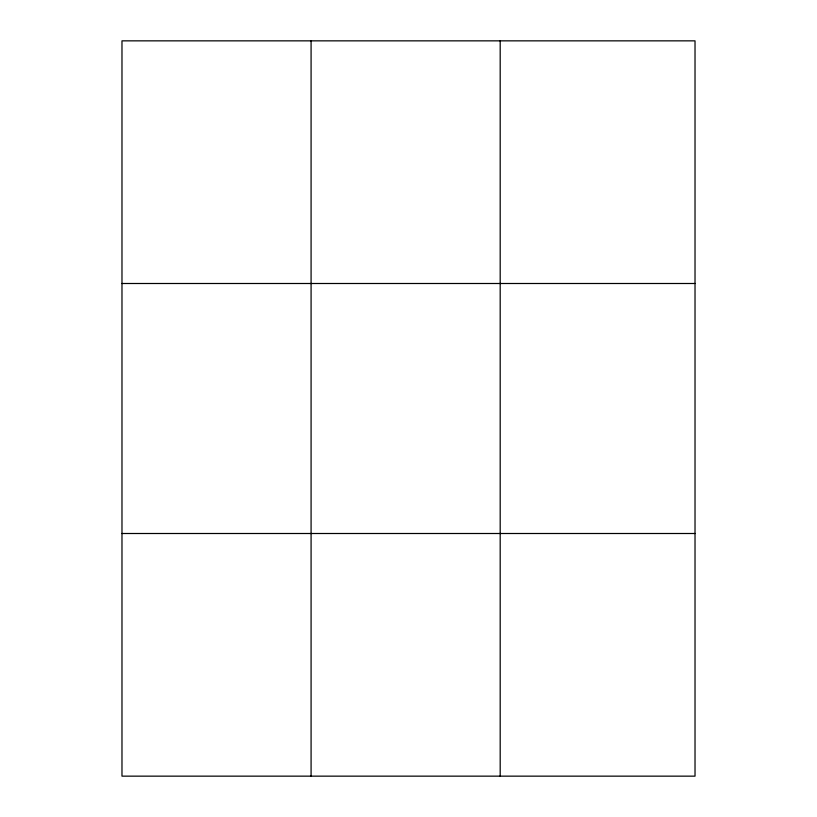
<?xml version="1.0" encoding="UTF-8"?>
<svg xmlns="http://www.w3.org/2000/svg" width="817" height="817" viewBox="0 0 817 817"><rect width="100%" height="100%" fill="white"/><g stroke="black" fill="none" stroke-linecap="round" stroke-linejoin="round"><path stroke-width="1.23" d="M311.083 776.15L311.083 40.85M500.188 776.15L500.188 40.85M695.022 283.499L695.022 40.85L121.978 40.85L121.978 776.15L695.022 776.15L695.022 283.499L121.978 283.499M121.978 533.501L695.022 533.501"/></g></svg>
